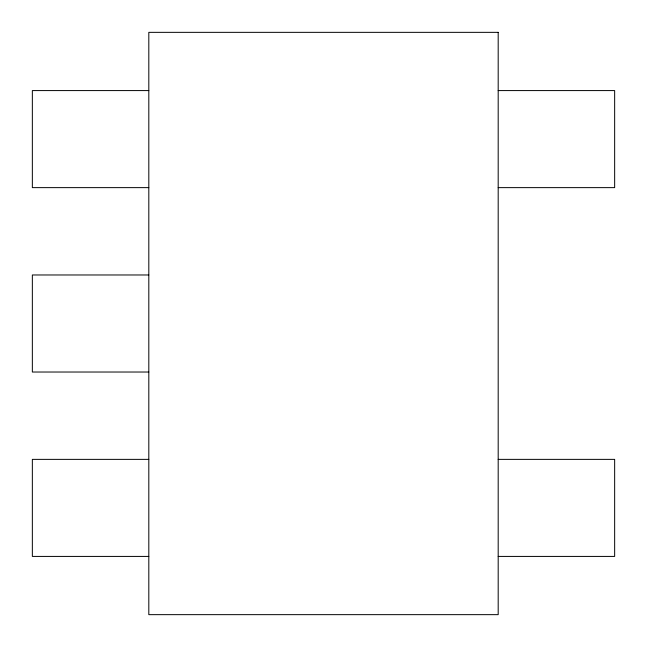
<?xml version="1.0" encoding="UTF-8"?>
<svg xmlns="http://www.w3.org/2000/svg" width="647" height="647" viewBox="0 0 647 647"><rect width="100%" height="100%" fill="white"/><g stroke="black" fill="none" stroke-linecap="round" stroke-linejoin="round"><path stroke-width="0.97" d="M148.81 90.58L32.35 90.58L32.35 187.63L148.81 187.63M498.19 90.58L614.65 90.58L614.65 187.63L498.19 187.63M148.81 274.975L32.35 274.975L32.35 372.025L148.81 372.025M148.81 459.37L32.35 459.37L32.35 556.42L148.81 556.42M498.19 459.37L614.65 459.37L614.65 556.42L498.19 556.42M498.19 32.35L148.81 32.35L148.81 614.65L498.19 614.65L498.19 32.35"/></g></svg>
